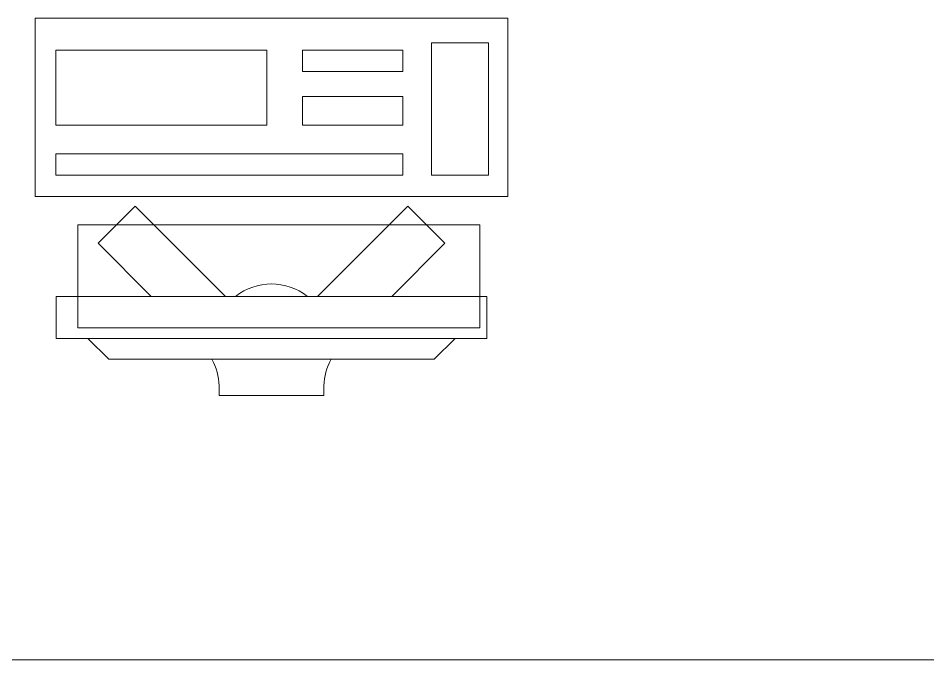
# Model space of a CAD drawing. Header units: inches. Extents: x -12418 to 57169, y -29325 to 19878.
# Drawn here: x 40081 to 40947, y -4312 to -3700 of the extents above; entities that cross this region are included whole.
import ezdxf

# ---------------------------------------------------------------- set-up
doc = ezdxf.new("R2010")
doc.units = ezdxf.units.IN
doc.header["$LTSCALE"] = 25
doc.header["$MEASUREMENT"] = 0
doc.linetypes.add('DASHDOT', pattern=[25.4, 12.7, -6.35, 0, -6.35])
doc.layers.get('0').update_dxf_attribs({"color": 8})
doc.layers.add('00-Ground Floor$0$LOADING', color=253, linetype='Continuous', lineweight=5)
doc.layers.add('E-LITE-CLNG-CNDT', color=6, linetype='DASHDOT', lineweight=35)

# ---------------------------------------------------------------- blocks, each defined once
blk = doc.blocks.new('00-Ground Floor$0$GF21043-P')
at = {"color": 0}
blk.add_line((0.8, 0.75), (-0.8, 0.75), dxfattribs=at)
blk = doc.blocks.new('00-Ground Floor$0$ITCWLS1-P')
at = {"layer": '00-Ground Floor$0$LOADING'}
for p, q in [((-0.17, 0.45), (-0.17, 0)), ((-0.17, 0.45), (0, 0.45)), ((0, 0.45), (0, 0)), ((-0.26509, 0.43, 0), (-0.30509, 0.43, 0)), ((-0.30509, 0.43, 0), (-0.30509, 0.02, 0)), ((-0.26509, 0.43, 0), (-0.26509, 0.02, 0)), ((-0.14957, 0.43047), (-0.12914, 0.43047)), ((-0.12914, 0.43047), (-0.12914, 0.40893)), ((-0.197, 0.40939), (-0.295, 0.40939)), ((-0.295, 0.02639), (-0.295, 0.40939)), ((-0.197, 0.02639), (-0.197, 0.40939)), ((-0.32509, 0.38, 0), (-0.30509, 0.4, 0)), ((-0.32509, 0.38, 0), (-0.32509, 0.07, 0)), ((-0.35032, 0.275), (-0.35961, 0.275)), ((-0.35961, 0.175), (-0.35961, 0.275)), ((-0.35032, 0.175), (-0.35961, 0.175)), ((-0.32509, 0.07, 0), (-0.30509, 0.05, 0)), ((-0.197, 0.02639), (-0.295, 0.02639)), ((-0.30509, 0.02, 0), (-0.26509, 0.02, 0)), ((-0.17, 0), (0, 0))]:
    blk.add_line(p, q, dxfattribs=at)
at = {"layer": '00-Ground Floor$0$LOADING', "extrusion": (2.48281e-10, 3.18408e-10, -1)}
for p, q in [((-0.26509, 0.33952), (-0.21443, 0.39019)), ((-0.17907, 0.35483), (-0.21443, 0.39019)), ((-0.26509, 0.26881), (-0.17907, 0.35483))]:
    blk.add_line(p, q, dxfattribs=at)
at = {"layer": '00-Ground Floor$0$LOADING', "extrusion": (2.48281e-10, -3.18408e-10, -1)}
for p, q in [((-0.26509, 0.18119), (-0.17907, 0.09517)), ((-0.26509, 0.11048), (-0.21443, 0.05981)), ((-0.17907, 0.09517), (-0.21443, 0.05981))]:
    blk.add_line(p, q, dxfattribs=at)
at = {"layer": '00-Ground Floor$0$LOADING'}
for points in [[(-0.12914, 0.40893), (-0.12914, 0.09996), (-0.14957, 0.09996), (-0.14957, 0.43047)], [(-0.14957, 0.09997), (-0.14957, 0.09997), (-0.14957, 0.09997), (-0.14957, 0.09997), (-0.14957, 0.09997), (-0.14957, 0.09997), (-0.14957, 0.09997), (-0.14957, 0.09997), (-0.14957, 0.09997)], [(-0.14957, 0.09997), (-0.14957, 0.09997), (-0.14957, 0.09997), (-0.14957, 0.09997), (-0.14957, 0.09997), (-0.14957, 0.09997), (-0.14957, 0.09997), (-0.14957, 0.09997), (-0.14957, 0.09997), (-0.14957, 0.09997), (-0.14957, 0.09997), (-0.14957, 0.09997), (-0.14957, 0.09997), (-0.14957, 0.09997), (-0.14957, 0.09997), (-0.14957, 0.09997), (-0.14957, 0.09997), (-0.14957, 0.09997)], [(-0.14957, 0.09996), (-0.14957, 0.09996), (-0.14957, 0.09996), (-0.14957, 0.09996), (-0.14957, 0.09996), (-0.14957, 0.09996), (-0.14957, 0.09996), (-0.14957, 0.09996), (-0.14957, 0.09996), (-0.14957, 0.09996)], [(-0.14957, 0.09996), (-0.14957, 0.09996), (-0.14957, 0.09996), (-0.14957, 0.09996), (-0.14957, 0.09996), (-0.14957, 0.09996), (-0.14957, 0.09996)], [(-0.14957, 0.09997), (-0.14957, 0.09997), (-0.14957, 0.09997), (-0.14957, 0.09997), (-0.14957, 0.09997), (-0.14957, 0.09997), (-0.14957, 0.09997), (-0.14957, 0.09997), (-0.14957, 0.09997), (-0.14957, 0.09997)], [(-0.14957, 0.09997), (-0.14957, 0.09997), (-0.14957, 0.09997), (-0.14957, 0.09997), (-0.14957, 0.09997), (-0.14957, 0.09997), (-0.14957, 0.09997), (-0.14957, 0.09997), (-0.14957, 0.09997), (-0.14957, 0.09997), (-0.14957, 0.09997), (-0.14957, 0.09997), (-0.14957, 0.09997), (-0.14957, 0.09997), (-0.14957, 0.09997)], [(-0.14957, 0.09997), (-0.14957, 0.09997), (-0.14957, 0.09997), (-0.14957, 0.09997), (-0.14957, 0.09997), (-0.14957, 0.09997), (-0.14957, 0.09997), (-0.14957, 0.09997), (-0.14957, 0.09997), (-0.14957, 0.09997)], [(-0.14957, 0.09997), (-0.14957, 0.09997), (-0.14957, 0.09997), (-0.14957, 0.09997), (-0.14957, 0.09997), (-0.14957, 0.09997), (-0.14957, 0.09997), (-0.14957, 0.09997), (-0.14957, 0.09997), (-0.14957, 0.09997)], [(-0.14957, 0.09996), (-0.14957, 0.09996), (-0.14957, 0.09996), (-0.14957, 0.09996), (-0.14957, 0.09996), (-0.14957, 0.09996), (-0.14957, 0.09996), (-0.14957, 0.09996), (-0.14957, 0.09996), (-0.14957, 0.09996), (-0.14957, 0.09996), (-0.14957, 0.09996), (-0.14957, 0.09996), (-0.14957, 0.09996), (-0.14957, 0.09996), (-0.14957, 0.09996), (-0.14957, 0.09996), (-0.14957, 0.09996), (-0.14957, 0.09997), (-0.14957, 0.09997), (-0.14957, 0.09997), (-0.14957, 0.09997), (-0.14957, 0.09997), (-0.14957, 0.09997), (-0.14957, 0.09997), (-0.14957, 0.09997), (-0.14957, 0.09997), (-0.14957, 0.09997), (-0.14957, 0.09997), (-0.14957, 0.09997), (-0.14957, 0.09997), (-0.14957, 0.09997), (-0.14956, 0.09997), (-0.14956, 0.09997), (-0.14956, 0.09997), (-0.14956, 0.09996), (-0.14956, 0.09996), (-0.14956, 0.09996), (-0.14956, 0.09996), (-0.14956, 0.09996), (-0.14956, 0.09996), (-0.14956, 0.09996), (-0.14956, 0.09996), (-0.14956, 0.09996), (-0.14956, 0.09996), (-0.14956, 0.09996), (-0.14956, 0.09996), (-0.14956, 0.09996), (-0.14957, 0.09996), (-0.14957, 0.09996), (-0.14957, 0.09996), (-0.14957, 0.09996), (-0.14957, 0.09996), (-0.14957, 0.09996)], [(-0.14957, 0.09996), (-0.14957, 0.09996), (-0.14957, 0.09996), (-0.14957, 0.09996), (-0.14957, 0.09996), (-0.14957, 0.09996), (-0.14957, 0.09996), (-0.14957, 0.09996), (-0.14957, 0.09996), (-0.14957, 0.09996), (-0.14957, 0.09997), (-0.14957, 0.09997), (-0.14957, 0.09997), (-0.14957, 0.09996), (-0.14957, 0.09996), (-0.14957, 0.09996), (-0.14957, 0.09996), (-0.14957, 0.09996), (-0.14957, 0.09996), (-0.14957, 0.09997), (-0.14957, 0.09997), (-0.14957, 0.09997), (-0.14957, 0.09997), (-0.14957, 0.09997), (-0.14957, 0.09997), (-0.14957, 0.09997), (-0.14957, 0.09997), (-0.14957, 0.09997), (-0.14957, 0.09997), (-0.14957, 0.09997), (-0.14957, 0.09997), (-0.14957, 0.09997), (-0.14957, 0.09997), (-0.14957, 0.09997), (-0.14957, 0.09997), (-0.14957, 0.09997), (-0.14957, 0.09997), (-0.14957, 0.09997), (-0.14957, 0.09997), (-0.14957, 0.09997), (-0.14957, 0.09997), (-0.14957, 0.09997), (-0.14957, 0.09997), (-0.14957, 0.09997), (-0.14957, 0.09997), (-0.14957, 0.09997), (-0.14957, 0.09997), (-0.14957, 0.09997), (-0.14957, 0.09997), (-0.14957, 0.09997), (-0.14957, 0.09997), (-0.14957, 0.09997), (-0.14957, 0.09997), (-0.14957, 0.09997), (-0.14957, 0.09997), (-0.14957, 0.09997), (-0.14957, 0.09997), (-0.14957, 0.09997), (-0.14957, 0.09997), (-0.14957, 0.09997), (-0.14957, 0.09997), (-0.14957, 0.09997), (-0.14957, 0.09997), (-0.14957, 0.09997), (-0.14957, 0.09997), (-0.14957, 0.09997), (-0.14957, 0.09997), (-0.14957, 0.09997), (-0.14957, 0.09997), (-0.14957, 0.09997), (-0.14957, 0.09997), (-0.14957, 0.09997), (-0.14957, 0.09997), (-0.14957, 0.09997), (-0.14957, 0.09997), (-0.14957, 0.09997), (-0.14957, 0.09997), (-0.14957, 0.09997), (-0.14957, 0.09997), (-0.14957, 0.09997), (-0.14956, 0.09997), (-0.14957, 0.09997), (-0.14957, 0.09997), (-0.14957, 0.09997), (-0.14957, 0.09997), (-0.14956, 0.09997), (-0.14957, 0.09997), (-0.14957, 0.09997), (-0.14957, 0.09997), (-0.14957, 0.09997), (-0.14957, 0.09997), (-0.14957, 0.09997), (-0.14957, 0.09997), (-0.14957, 0.09997), (-0.14957, 0.09997), (-0.14957, 0.09997), (-0.14956, 0.09997), (-0.14957, 0.09996), (-0.14957, 0.09996), (-0.14957, 0.09996), (-0.14956, 0.09996), (-0.14957, 0.09996), (-0.14957, 0.09996), (-0.14957, 0.09996), (-0.14957, 0.09996), (-0.14957, 0.09996), (-0.14957, 0.09996), (-0.14957, 0.09996), (-0.14957, 0.09996), (-0.14957, 0.09996), (-0.14957, 0.09996)], [(-0.14957, 0.09996), (-0.14957, 0.09996), (-0.14957, 0.09996), (-0.14957, 0.09996), (-0.14957, 0.09996), (-0.14957, 0.09996), (-0.14957, 0.09996), (-0.14957, 0.09996)], [(-0.14957, 0.09996), (-0.14957, 0.09996), (-0.14957, 0.09996), (-0.14957, 0.09996), (-0.14957, 0.09996), (-0.14957, 0.09996), (-0.14957, 0.09996), (-0.14957, 0.09996), (-0.14957, 0.09996), (-0.14957, 0.09996), (-0.14957, 0.09996), (-0.14957, 0.09996), (-0.14957, 0.09996), (-0.14957, 0.09996), (-0.14957, 0.09996), (-0.14957, 0.09996), (-0.14957, 0.09996), (-0.14957, 0.09996), (-0.14957, 0.09996), (-0.14957, 0.09996), (-0.14957, 0.09996), (-0.14957, 0.09996), (-0.14957, 0.09996), (-0.14957, 0.09996), (-0.14957, 0.09996), (-0.14957, 0.09996), (-0.14957, 0.09996), (-0.14957, 0.09996), (-0.14957, 0.09996), (-0.14957, 0.09996), (-0.14957, 0.09996), (-0.14957, 0.09996), (-0.14957, 0.09996), (-0.14957, 0.09996), (-0.14957, 0.09996), (-0.14957, 0.09996), (-0.14957, 0.09996), (-0.14957, 0.09996), (-0.14957, 0.09996), (-0.14957, 0.09996), (-0.14957, 0.09996), (-0.14957, 0.09996), (-0.14957, 0.09996), (-0.14957, 0.09996), (-0.14957, 0.09996), (-0.14957, 0.09996), (-0.14957, 0.09996), (-0.14957, 0.09996), (-0.14956, 0.09996), (-0.14956, 0.09996), (-0.14956, 0.09996), (-0.14956, 0.09996), (-0.14957, 0.09996), (-0.14957, 0.09996), (-0.14957, 0.09996), (-0.14957, 0.09996), (-0.14957, 0.09996), (-0.14957, 0.09996), (-0.14956, 0.09996), (-0.14957, 0.09996), (-0.14957, 0.09996), (-0.14957, 0.09996), (-0.14957, 0.09996), (-0.14957, 0.09996), (-0.14957, 0.09996), (-0.14957, 0.09996), (-0.14957, 0.09996), (-0.14957, 0.09996), (-0.14957, 0.09996), (-0.14956, 0.09996), (-0.14956, 0.09996), (-0.14957, 0.09996), (-0.14957, 0.09996), (-0.14957, 0.09996), (-0.14957, 0.09996), (-0.14957, 0.09996), (-0.14957, 0.09996), (-0.14957, 0.09996), (-0.14957, 0.09996), (-0.14957, 0.09996), (-0.14957, 0.09996), (-0.14957, 0.09996), (-0.14957, 0.09996), (-0.14957, 0.09996), (-0.14957, 0.09996), (-0.14957, 0.09996), (-0.14957, 0.09996), (-0.14957, 0.09996), (-0.14957, 0.09996)], [(-0.14957, 0.09996), (-0.14957, 0.09996), (-0.14957, 0.09996), (-0.14957, 0.09996), (-0.14957, 0.09996), (-0.14957, 0.09996), (-0.14957, 0.09996), (-0.14957, 0.09996), (-0.14957, 0.09996), (-0.14957, 0.09996), (-0.14957, 0.09996), (-0.14957, 0.09996)], [(-0.14957, 0.09996), (-0.14957, 0.09996), (-0.14956, 0.09996), (-0.14956, 0.09996), (-0.14956, 0.09996), (-0.14956, 0.09996), (-0.14957, 0.09996)], [(-0.14957, 0.09996), (-0.14957, 0.09996), (-0.14957, 0.09996), (-0.14957, 0.09996), (-0.14957, 0.09996), (-0.14957, 0.09996), (-0.14957, 0.09996), (-0.14957, 0.09996), (-0.14957, 0.09996), (-0.14956, 0.09996), (-0.14956, 0.09996), (-0.14956, 0.09996), (-0.14956, 0.09996), (-0.14956, 0.09996), (-0.14956, 0.09996), (-0.14956, 0.09996), (-0.14957, 0.09996)]]:
    blk.add_lwpolyline(points, dxfattribs=at)
for points in [[(-0.1019, 0.43047), (-0.03039, 0.43047), (-0.03039, 0.22944), (-0.1019, 0.22944)], [(-0.1019, 0.19536), (-0.07466, 0.19536), (-0.07466, 0.09996), (-0.1019, 0.09996)], [(-0.03039, 0.19536), (-0.05082, 0.19536), (-0.05082, 0.09996), (-0.03039, 0.09996)], [(-0.14956, 0.09996), (-0.14956, 0.09996), (-0.14956, 0.09996), (-0.14956, 0.09996), (-0.14956, 0.09996), (-0.14956, 0.09996), (-0.14956, 0.09996), (-0.14956, 0.09996), (-0.14957, 0.09996), (-0.14957, 0.09996), (-0.14957, 0.09996), (-0.14957, 0.09996), (-0.14957, 0.09996), (-0.14957, 0.09996), (-0.14957, 0.09996), (-0.14957, 0.09996), (-0.14957, 0.09996), (-0.14957, 0.09996), (-0.14957, 0.09996), (-0.14957, 0.09996), (-0.14957, 0.09996), (-0.14957, 0.09996), (-0.14957, 0.09996), (-0.14957, 0.09996), (-0.14957, 0.09996), (-0.14957, 0.09996), (-0.14957, 0.09996), (-0.14957, 0.09996), (-0.14957, 0.09996), (-0.14957, 0.09996), (-0.14957, 0.09996), (-0.14957, 0.09996), (-0.14957, 0.09996), (-0.14957, 0.09996), (-0.14957, 0.09996), (-0.14957, 0.09996), (-0.14957, 0.09996), (-0.14957, 0.09996), (-0.14957, 0.09996), (-0.14957, 0.09996), (-0.14957, 0.09996), (-0.14957, 0.09996), (-0.14957, 0.09996), (-0.14957, 0.09996), (-0.14957, 0.09996), (-0.14957, 0.09996), (-0.14957, 0.09996), (-0.14957, 0.09996), (-0.14957, 0.09996), (-0.14957, 0.09996), (-0.14957, 0.09996), (-0.14957, 0.09996), (-0.14957, 0.09996), (-0.14957, 0.09996), (-0.14957, 0.09996), (-0.14957, 0.09996), (-0.14957, 0.09996), (-0.14956, 0.09996), (-0.14956, 0.09996), (-0.14956, 0.09996), (-0.14956, 0.09996), (-0.14956, 0.09996), (-0.14956, 0.09996), (-0.14956, 0.09996), (-0.14956, 0.09996), (-0.14956, 0.09996), (-0.14956, 0.09996), (-0.14956, 0.09996), (-0.14956, 0.09996), (-0.14956, 0.09996), (-0.14956, 0.09996), (-0.14956, 0.09996), (-0.14956, 0.09996), (-0.14956, 0.09996), (-0.14956, 0.09996), (-0.14956, 0.09996), (-0.14956, 0.09996), (-0.14956, 0.09996), (-0.14956, 0.09996), (-0.14956, 0.09996), (-0.14956, 0.09996), (-0.14956, 0.09996), (-0.14956, 0.09996), (-0.14956, 0.09996), (-0.14956, 0.09996), (-0.14956, 0.09996), (-0.14956, 0.09996), (-0.14956, 0.09996), (-0.14956, 0.09996), (-0.14957, 0.09996), (-0.14957, 0.09996), (-0.14957, 0.09996), (-0.14957, 0.09996), (-0.14957, 0.09996), (-0.14957, 0.09996), (-0.14957, 0.09996), (-0.14957, 0.09996), (-0.14957, 0.09996), (-0.14957, 0.09996), (-0.14957, 0.09996), (-0.14957, 0.09996), (-0.14957, 0.09996), (-0.14957, 0.09996), (-0.14957, 0.09996), (-0.14957, 0.09996), (-0.14957, 0.09996), (-0.14957, 0.09996), (-0.14957, 0.09996), (-0.14957, 0.09996), (-0.14957, 0.09996), (-0.14957, 0.09996), (-0.14957, 0.09996), (-0.14957, 0.09996), (-0.14957, 0.09996), (-0.14957, 0.09996), (-0.14957, 0.09996), (-0.14957, 0.09996), (-0.14957, 0.09996), (-0.14957, 0.09996), (-0.14957, 0.09996), (-0.14957, 0.09996), (-0.14957, 0.09996), (-0.14957, 0.09996), (-0.14957, 0.09996), (-0.14957, 0.09996), (-0.14957, 0.09996), (-0.14957, 0.09996), (-0.14957, 0.09996), (-0.14957, 0.09996), (-0.14957, 0.09996), (-0.14957, 0.09996), (-0.14957, 0.09996), (-0.14957, 0.09996), (-0.14957, 0.09996), (-0.14957, 0.09996), (-0.14957, 0.09996), (-0.14957, 0.09996), (-0.14957, 0.09996), (-0.14957, 0.09996), (-0.14957, 0.09996), (-0.14957, 0.09996), (-0.14957, 0.09996), (-0.14957, 0.09996), (-0.14957, 0.09996), (-0.14957, 0.09996), (-0.14957, 0.09996), (-0.14957, 0.09996), (-0.14957, 0.09996), (-0.14957, 0.09996), (-0.14957, 0.09996), (-0.14957, 0.09996), (-0.14957, 0.09996), (-0.14957, 0.09996), (-0.14957, 0.09996), (-0.14956, 0.09996), (-0.14956, 0.09996), (-0.14956, 0.09996), (-0.14956, 0.09996), (-0.14956, 0.09996), (-0.14956, 0.09996), (-0.14956, 0.09996), (-0.14956, 0.09996), (-0.14956, 0.09996), (-0.14956, 0.09996), (-0.14956, 0.09996), (-0.14956, 0.09996), (-0.14956, 0.09996), (-0.14956, 0.09996), (-0.14956, 0.09996), (-0.14956, 0.09996), (-0.14956, 0.09996), (-0.14956, 0.09996), (-0.14956, 0.09996), (-0.14956, 0.09996), (-0.14956, 0.09996), (-0.14956, 0.09996), (-0.14956, 0.09996), (-0.14956, 0.09996), (-0.14956, 0.09996), (-0.14956, 0.09996), (-0.14956, 0.09996), (-0.14956, 0.09996), (-0.14956, 0.09996), (-0.14956, 0.09996), (-0.14956, 0.09996), (-0.14956, 0.09996), (-0.14956, 0.09996), (-0.14956, 0.09996), (-0.14956, 0.09996), (-0.14956, 0.09996), (-0.14956, 0.09996), (-0.14956, 0.09996), (-0.14956, 0.09996), (-0.14956, 0.09996), (-0.14956, 0.09996), (-0.14956, 0.09996), (-0.14956, 0.09996), (-0.14956, 0.09996), (-0.14956, 0.09996), (-0.14956, 0.09996), (-0.14956, 0.09996), (-0.14957, 0.09996), (-0.14957, 0.09996), (-0.14957, 0.09996), (-0.14957, 0.09996), (-0.14957, 0.09996), (-0.14957, 0.09996), (-0.14957, 0.09996), (-0.14957, 0.09996), (-0.14957, 0.09996), (-0.14957, 0.09996), (-0.14957, 0.09996), (-0.14957, 0.09996), (-0.14957, 0.09996), (-0.14957, 0.09996), (-0.14957, 0.09996), (-0.14957, 0.09996), (-0.14957, 0.09996), (-0.14957, 0.09996), (-0.14957, 0.09996), (-0.14957, 0.09996), (-0.14957, 0.09996), (-0.14957, 0.09996), (-0.14957, 0.09996), (-0.14957, 0.09996), (-0.14957, 0.09996), (-0.14957, 0.09996), (-0.14957, 0.09996), (-0.14957, 0.09996), (-0.14957, 0.09996), (-0.14957, 0.09996), (-0.14957, 0.09996), (-0.14957, 0.09996), (-0.14957, 0.09996), (-0.14957, 0.09996), (-0.14956, 0.09996), (-0.14956, 0.09996), (-0.14956, 0.09996), (-0.14956, 0.09996), (-0.14956, 0.09996), (-0.14956, 0.09996), (-0.14956, 0.09996), (-0.14956, 0.09996), (-0.14956, 0.09996), (-0.14956, 0.09996), (-0.14956, 0.09996), (-0.14956, 0.09996), (-0.14956, 0.09996), (-0.14956, 0.09996), (-0.14956, 0.09996), (-0.14956, 0.09996), (-0.14956, 0.09996), (-0.14956, 0.09996), (-0.14956, 0.09996), (-0.14956, 0.09996), (-0.14956, 0.09996), (-0.14956, 0.09996), (-0.14956, 0.09996), (-0.14956, 0.09996), (-0.14956, 0.09996), (-0.14956, 0.09996), (-0.14956, 0.09996), (-0.14956, 0.09996), (-0.14956, 0.09996), (-0.14956, 0.09996), (-0.14956, 0.09996), (-0.14956, 0.09996), (-0.14956, 0.09996), (-0.14956, 0.09996), (-0.14956, 0.09996), (-0.14956, 0.09996), (-0.14956, 0.09996), (-0.14956, 0.09996), (-0.14956, 0.09996), (-0.14956, 0.09996), (-0.14956, 0.09996), (-0.14956, 0.09996)], [(-0.14957, 0.09996), (-0.14957, 0.09996), (-0.14957, 0.09996), (-0.14957, 0.09996), (-0.14957, 0.09996), (-0.14957, 0.09996), (-0.14957, 0.09996), (-0.14957, 0.09996), (-0.14957, 0.09996), (-0.14957, 0.09996), (-0.14957, 0.09996), (-0.14957, 0.09996), (-0.14957, 0.09996), (-0.14957, 0.09996), (-0.14957, 0.09996), (-0.14957, 0.09996), (-0.14957, 0.09996), (-0.14957, 0.09996), (-0.14957, 0.09996), (-0.14957, 0.09996), (-0.14957, 0.09996), (-0.14957, 0.09996), (-0.14957, 0.09996), (-0.14957, 0.09996), (-0.14957, 0.09996), (-0.14957, 0.09996), (-0.14957, 0.09996), (-0.14957, 0.09996), (-0.14957, 0.09996), (-0.14957, 0.09996), (-0.14957, 0.09996), (-0.14957, 0.09996), (-0.14957, 0.09996), (-0.14957, 0.09996), (-0.14957, 0.09996), (-0.14957, 0.09996), (-0.14957, 0.09996), (-0.14957, 0.09996), (-0.14957, 0.09996), (-0.14957, 0.09996), (-0.14957, 0.09996), (-0.14957, 0.09996), (-0.14957, 0.09996), (-0.14957, 0.09996), (-0.14957, 0.09996), (-0.14957, 0.09996), (-0.14957, 0.09996), (-0.14957, 0.09996), (-0.14957, 0.09996), (-0.14957, 0.09996), (-0.14957, 0.09996), (-0.14957, 0.09996), (-0.14957, 0.09996), (-0.14957, 0.09996), (-0.14957, 0.09996), (-0.14957, 0.09996), (-0.14957, 0.09996), (-0.14957, 0.09996), (-0.14957, 0.09996), (-0.14957, 0.09996), (-0.14957, 0.09996), (-0.14957, 0.09996), (-0.14957, 0.09996), (-0.14957, 0.09996), (-0.14957, 0.09996), (-0.14957, 0.09996), (-0.14957, 0.09996), (-0.14957, 0.09996), (-0.14957, 0.09996), (-0.14957, 0.09996), (-0.14957, 0.09996), (-0.14957, 0.09996), (-0.14957, 0.09996), (-0.14957, 0.09996), (-0.14957, 0.09996), (-0.14957, 0.09996), (-0.14957, 0.09996), (-0.14957, 0.09996), (-0.14957, 0.09996), (-0.14957, 0.09996), (-0.14957, 0.09996), (-0.14957, 0.09996), (-0.14957, 0.09996), (-0.14957, 0.09996), (-0.14957, 0.09996), (-0.14957, 0.09996), (-0.14957, 0.09996), (-0.14957, 0.09996), (-0.14957, 0.09996), (-0.14957, 0.09996), (-0.14957, 0.09996), (-0.14957, 0.09996), (-0.14957, 0.09996), (-0.14957, 0.09996), (-0.14957, 0.09996), (-0.14957, 0.09996), (-0.14957, 0.09996), (-0.14957, 0.09996), (-0.14957, 0.09996), (-0.14957, 0.09996), (-0.14957, 0.09996), (-0.14957, 0.09996), (-0.14957, 0.09996), (-0.14957, 0.09996), (-0.14957, 0.09996), (-0.14957, 0.09996), (-0.14957, 0.09996), (-0.14957, 0.09996), (-0.14957, 0.09996), (-0.14957, 0.09996), (-0.14957, 0.09996), (-0.14957, 0.09996), (-0.14957, 0.09996), (-0.14957, 0.09996), (-0.14957, 0.09996), (-0.14957, 0.09996), (-0.14957, 0.09996), (-0.14957, 0.09996), (-0.14957, 0.09996), (-0.14957, 0.09996), (-0.14957, 0.09996), (-0.14957, 0.09996), (-0.14957, 0.09996), (-0.14957, 0.09996), (-0.14957, 0.09996), (-0.14957, 0.09996), (-0.14957, 0.09996), (-0.14957, 0.09996), (-0.14957, 0.09996), (-0.14957, 0.09996), (-0.14957, 0.09996), (-0.14957, 0.09996), (-0.14957, 0.09996), (-0.14957, 0.09996), (-0.14957, 0.09996), (-0.14957, 0.09996), (-0.14957, 0.09996), (-0.14957, 0.09996), (-0.14957, 0.09996), (-0.14957, 0.09996), (-0.14957, 0.09996), (-0.14957, 0.09996), (-0.14957, 0.09996), (-0.14957, 0.09996), (-0.14957, 0.09996), (-0.14957, 0.09996), (-0.14957, 0.09996), (-0.14957, 0.09996), (-0.14957, 0.09996), (-0.14957, 0.09996), (-0.14957, 0.09996), (-0.14957, 0.09996), (-0.14957, 0.09996), (-0.14957, 0.09996), (-0.14957, 0.09996), (-0.14957, 0.09996), (-0.14957, 0.09996), (-0.14957, 0.09996), (-0.14957, 0.09996), (-0.14957, 0.09996), (-0.14957, 0.09996), (-0.14957, 0.09996), (-0.14957, 0.09996), (-0.14957, 0.09996), (-0.14957, 0.09996), (-0.14957, 0.09996), (-0.14957, 0.09996), (-0.14957, 0.09996), (-0.14957, 0.09996), (-0.14957, 0.09996), (-0.14957, 0.09996), (-0.14957, 0.09996), (-0.14957, 0.09996), (-0.14957, 0.09996), (-0.14957, 0.09996), (-0.14957, 0.09996), (-0.14957, 0.09996), (-0.14957, 0.09996), (-0.14957, 0.09996), (-0.14957, 0.09996), (-0.14957, 0.09996), (-0.14957, 0.09996), (-0.14957, 0.09996), (-0.14957, 0.09996), (-0.14957, 0.09996), (-0.14957, 0.09996), (-0.14957, 0.09996), (-0.14957, 0.09996), (-0.14957, 0.09996), (-0.14957, 0.09996), (-0.14957, 0.09996), (-0.14957, 0.09996), (-0.14957, 0.09996), (-0.14957, 0.09996), (-0.14957, 0.09996), (-0.14957, 0.09996), (-0.14957, 0.09996), (-0.14957, 0.09996), (-0.14957, 0.09996), (-0.14957, 0.09996), (-0.14957, 0.09996), (-0.14957, 0.09996), (-0.14957, 0.09996), (-0.14957, 0.09996), (-0.14957, 0.09996), (-0.14957, 0.09996), (-0.14957, 0.09996), (-0.14957, 0.09996), (-0.14957, 0.09996), (-0.14957, 0.09996), (-0.14957, 0.09996), (-0.14957, 0.09996), (-0.14957, 0.09996), (-0.14957, 0.09996)], [(-0.14957, 0.09996), (-0.14957, 0.09996), (-0.14957, 0.09996), (-0.14957, 0.09996), (-0.14957, 0.09996), (-0.14957, 0.09996), (-0.14957, 0.09996), (-0.14957, 0.09996), (-0.14957, 0.09996), (-0.14957, 0.09996), (-0.14957, 0.09996), (-0.14957, 0.09996), (-0.14957, 0.09996), (-0.14957, 0.09996), (-0.14957, 0.09996), (-0.14957, 0.09996), (-0.14957, 0.09996), (-0.14957, 0.09996), (-0.14957, 0.09996), (-0.14957, 0.09996), (-0.14957, 0.09996), (-0.14957, 0.09996), (-0.14957, 0.09996), (-0.14957, 0.09996), (-0.14957, 0.09996), (-0.14957, 0.09996), (-0.14957, 0.09996), (-0.14957, 0.09996), (-0.14957, 0.09996), (-0.14957, 0.09996), (-0.14957, 0.09996), (-0.14957, 0.09996), (-0.14957, 0.09996), (-0.14957, 0.09996), (-0.14957, 0.09996), (-0.14957, 0.09996), (-0.14957, 0.09996), (-0.14957, 0.09996), (-0.14957, 0.09996), (-0.14957, 0.09996), (-0.14957, 0.09996), (-0.14957, 0.09996), (-0.14957, 0.09996), (-0.14957, 0.09996), (-0.14957, 0.09996), (-0.14957, 0.09996), (-0.14957, 0.09996), (-0.14957, 0.09996), (-0.14957, 0.09996), (-0.14957, 0.09996), (-0.14957, 0.09996), (-0.14957, 0.09996), (-0.14957, 0.09996), (-0.14957, 0.09996), (-0.14957, 0.09996), (-0.14957, 0.09996), (-0.14957, 0.09996), (-0.14957, 0.09996), (-0.14957, 0.09996), (-0.14957, 0.09996), (-0.14957, 0.09996), (-0.14957, 0.09996), (-0.14957, 0.09996), (-0.14957, 0.09996), (-0.14957, 0.09996), (-0.14957, 0.09996), (-0.14957, 0.09996), (-0.14957, 0.09996), (-0.14957, 0.09996), (-0.14957, 0.09996), (-0.14957, 0.09996), (-0.14957, 0.09996), (-0.14957, 0.09996), (-0.14957, 0.09996), (-0.14957, 0.09996), (-0.14957, 0.09996), (-0.14957, 0.09996), (-0.14957, 0.09996), (-0.14957, 0.09996), (-0.14957, 0.09996), (-0.14957, 0.09996), (-0.14957, 0.09996), (-0.14957, 0.09996), (-0.14957, 0.09996), (-0.14957, 0.09996), (-0.14957, 0.09996), (-0.14957, 0.09996), (-0.14957, 0.09996), (-0.14957, 0.09996), (-0.14957, 0.09996), (-0.14957, 0.09996), (-0.14957, 0.09996), (-0.14957, 0.09996), (-0.14957, 0.09996), (-0.14957, 0.09996), (-0.14957, 0.09996), (-0.14957, 0.09996), (-0.14957, 0.09996), (-0.14957, 0.09996), (-0.14957, 0.09996), (-0.14957, 0.09996), (-0.14957, 0.09996), (-0.14957, 0.09996), (-0.14957, 0.09996), (-0.14957, 0.09996), (-0.14957, 0.09996), (-0.14957, 0.09996), (-0.14957, 0.09996), (-0.14957, 0.09996), (-0.14957, 0.09996), (-0.14957, 0.09996), (-0.14957, 0.09996), (-0.14957, 0.09996), (-0.14957, 0.09996), (-0.14957, 0.09996), (-0.14957, 0.09996), (-0.14957, 0.09996), (-0.14957, 0.09996), (-0.14957, 0.09996), (-0.14957, 0.09996), (-0.14957, 0.09996), (-0.14957, 0.09996), (-0.14957, 0.09996), (-0.14957, 0.09996), (-0.14957, 0.09996), (-0.14957, 0.09996), (-0.14957, 0.09996), (-0.14957, 0.09996), (-0.14957, 0.09996), (-0.14957, 0.09996), (-0.14957, 0.09996), (-0.14957, 0.09996), (-0.14957, 0.09996), (-0.14957, 0.09996), (-0.14957, 0.09996), (-0.14957, 0.09996), (-0.14957, 0.09996), (-0.14957, 0.09996), (-0.14957, 0.09996), (-0.14957, 0.09996), (-0.14957, 0.09996), (-0.14957, 0.09996), (-0.14957, 0.09996), (-0.14957, 0.09996), (-0.14957, 0.09996), (-0.14957, 0.09996), (-0.14957, 0.09996), (-0.14957, 0.09996), (-0.14957, 0.09996), (-0.14957, 0.09996), (-0.14957, 0.09996), (-0.14957, 0.09996), (-0.14957, 0.09996), (-0.14957, 0.09996), (-0.14957, 0.09996), (-0.14957, 0.09996), (-0.14957, 0.09996), (-0.14957, 0.09996), (-0.14957, 0.09996), (-0.14957, 0.09996), (-0.14957, 0.09996), (-0.14957, 0.09996), (-0.14957, 0.09996), (-0.14957, 0.09996), (-0.14957, 0.09996), (-0.14957, 0.09996), (-0.14957, 0.09996), (-0.14957, 0.09996), (-0.14957, 0.09996), (-0.14957, 0.09996), (-0.14957, 0.09996), (-0.14957, 0.09996), (-0.14957, 0.09996), (-0.14957, 0.09996), (-0.14957, 0.09996), (-0.14957, 0.09996), (-0.14957, 0.09996), (-0.14957, 0.09996), (-0.14957, 0.09996), (-0.14957, 0.09996), (-0.14957, 0.09996), (-0.14957, 0.09996), (-0.14957, 0.09996), (-0.14957, 0.09996), (-0.14957, 0.09996), (-0.14957, 0.09996), (-0.14957, 0.09996), (-0.14957, 0.09996), (-0.14957, 0.09996), (-0.14957, 0.09996), (-0.14957, 0.09996), (-0.14957, 0.09996), (-0.14957, 0.09996), (-0.14957, 0.09996), (-0.14957, 0.09996), (-0.14957, 0.09996), (-0.14957, 0.09996), (-0.14957, 0.09996), (-0.14957, 0.09996), (-0.14957, 0.09996), (-0.14957, 0.09996), (-0.14957, 0.09996), (-0.14957, 0.09996), (-0.14957, 0.09996), (-0.14957, 0.09996), (-0.14957, 0.09996), (-0.14957, 0.09996), (-0.14957, 0.09996), (-0.14957, 0.09996), (-0.14957, 0.09996), (-0.14957, 0.09996), (-0.14957, 0.09996), (-0.14957, 0.09996), (-0.14957, 0.09996), (-0.14957, 0.09996), (-0.14957, 0.09996), (-0.14957, 0.09996), (-0.14957, 0.09996), (-0.14957, 0.09996)], [(-0.14957, 0.0727), (-0.02358, 0.0727), (-0.02358, 0.01818), (-0.14957, 0.01818)]]:
    blk.add_lwpolyline(points, close=True, dxfattribs=at)
for centre, radius, start, end in [((-0.35032, 0.325), 0.05, 270, 300.30934), ((-0.3089, 0.225), 0.05564, 321.94311, 38.05689), ((-0.35032, 0.125), 0.05, 59.69066, 90)]:
    blk.add_arc(centre, radius, start, end, dxfattribs=at)
blk = doc.blocks.new('00-Ground Floor')
at = {"layer": '00-Ground Floor$0$LOADING', "extrusion": (2.24019e-05, 2.34868e-18, 1), "xscale": 1000, "yscale": 1000, "zscale": 1000, "rotation": 180}
blk.add_blockref('00-Ground Floor$0$GF21043-P', (40732.72, -3561.62, 0.89), dxfattribs=at)
at = {"layer": '00-Ground Floor$0$LOADING', "extrusion": (-1.9402e-16, 8.01373e-06, 1), "xscale": 1000.000000000006, "yscale": 1000.000000000006, "zscale": 1000.000000000006, "rotation": 90.00000000646482}
blk.add_blockref('00-Ground Floor$0$ITCWLS1-P', (40546.89, -3700.17, -0.04), dxfattribs=at)

msp = doc.modelspace()

# ---------------------------------------------------------------- block references
at = {"layer": 'E-LITE-CLNG-CNDT'}
msp.add_blockref('00-Ground Floor', (0, 0), dxfattribs=at)

doc.saveas('drawing.dxf')
